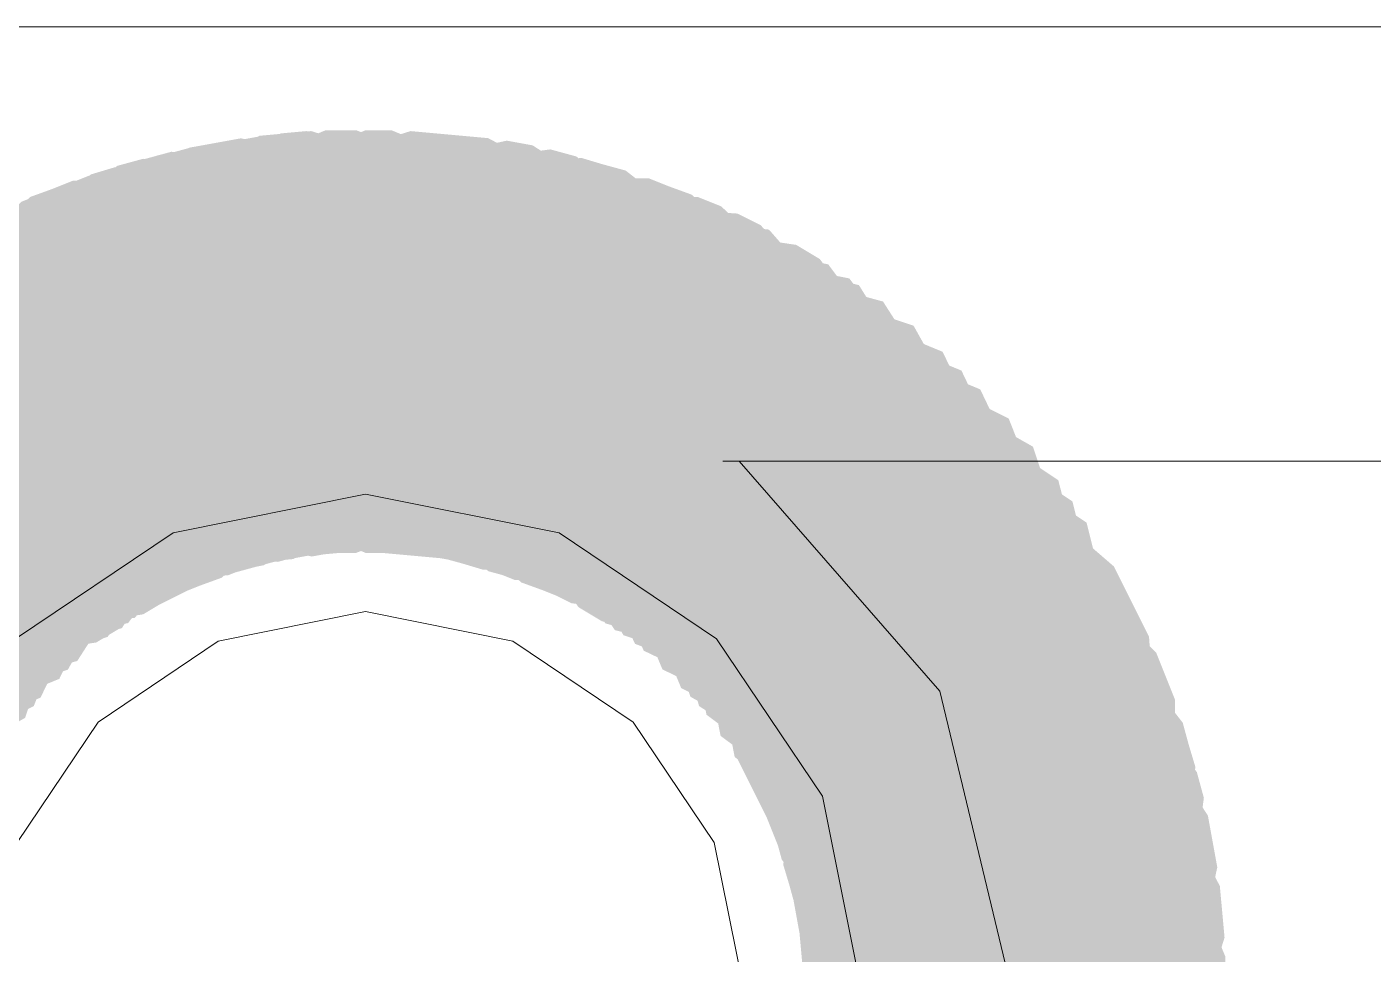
# Model space of a CAD drawing. Header units: millimetres. Extents: x -546 to 1681, y -650 to 1730.
# Drawn here: x 519.805 to 520.378, y 442.654 to 443.048 of the extents above; entities that cross this region are included whole.
import ezdxf

# ---------------------------------------------------------------- set-up
doc = ezdxf.new("R2010")
doc.units = ezdxf.units.MM

msp = doc.modelspace()

# ---------------------------------------------------------------- hatches: boundary and pattern name
at = {"true_color": 0x646464}
h = msp.add_hatch(color=251, dxfattribs=at)
h.dxf.hatch_style = 2
h.paths.add_polyline_path([(519.89065, 443.00008), (519.82974, 442.96799), (519.80916, 442.9023), (519.84125, 442.84139), (519.90694, 442.82082), (519.91794, 442.82182), (519.97885, 442.8539), (519.99942, 442.9196), (519.96734, 442.9805), (519.90165, 443.00108)])
h = msp.add_hatch(color=251, dxfattribs=at)
h.dxf.hatch_style = 2
h.paths.add_polyline_path([(519.88469, 442.999), (519.82689, 442.96161), (519.81225, 442.89435), (519.84963, 442.83654), (519.91689, 442.8219), (519.92789, 442.8239), (519.9857, 442.86128), (520.00034, 442.92855), (519.96296, 442.98636), (519.8957, 443.001)])
h = msp.add_hatch(color=251, dxfattribs=at)
h.dxf.hatch_style = 2
h.paths.add_polyline_path([(519.89369, 443), (519.83589, 442.96261), (519.82125, 442.89535), (519.85863, 442.83754), (519.92589, 442.8229), (519.93689, 442.8249), (519.9947, 442.86228), (520.00934, 442.92955), (519.97196, 442.98735), (519.90469, 443.002)])
h = msp.add_hatch(color=251, dxfattribs=at)
h.dxf.hatch_style = 2
h.paths.add_polyline_path([(519.90365, 443.00208), (519.84274, 442.96999), (519.82216, 442.9043), (519.85425, 442.84339), (519.91994, 442.82282), (519.93094, 442.82382), (519.99185, 442.8559), (520.01243, 442.9216), (519.98034, 442.9825), (519.91465, 443.00308)])
h = msp.add_hatch(color=251, dxfattribs=at)
h.dxf.hatch_style = 2
h.paths.add_polyline_path([(519.91265, 443.00308), (519.85174, 442.97099), (519.83116, 442.9053), (519.86325, 442.84439), (519.92894, 442.82382), (519.93994, 442.82482), (520.00085, 442.8569), (520.02143, 442.9226), (519.98934, 442.9835), (519.92365, 443.00408)])
h = msp.add_hatch(color=251, dxfattribs=at)
h.dxf.hatch_style = 2
h.paths.add_polyline_path([(519.91465, 443.00308), (519.85374, 442.97099), (519.83316, 442.9053), (519.86525, 442.84439), (519.93094, 442.82382), (519.94194, 442.82482), (520.00285, 442.8569), (520.02342, 442.9226), (519.99134, 442.9835), (519.92565, 443.00408)])
h = msp.add_hatch(color=251, dxfattribs=at)
h.dxf.hatch_style = 2
h.paths.add_polyline_path([(519.93179, 443.00445), (519.86823, 442.97801), (519.84179, 442.91445), (519.86823, 442.85089), (519.93179, 442.82445), (519.94279, 442.82445), (520.00636, 442.85089), (520.03279, 442.91445), (520.00636, 442.97801), (519.94279, 443.00445)])
h = msp.add_hatch(color=251, dxfattribs=at)
h.dxf.hatch_style = 2
h.paths.add_polyline_path([(519.93379, 443.00445), (519.87023, 442.97801), (519.84379, 442.91445), (519.87023, 442.85089), (519.93379, 442.82445), (519.94479, 442.82445), (520.00836, 442.85089), (520.03479, 442.91445), (520.00836, 442.97801), (519.94479, 443.00445)])
h = msp.add_hatch(color=251, dxfattribs=at)
h.dxf.hatch_style = 2
h.paths.add_polyline_path([(519.94279, 443.00445), (519.87923, 442.97801), (519.85279, 442.91445), (519.87923, 442.85089), (519.94279, 442.82445), (520.01236, 442.85089), (520.0388, 442.91445), (520.01236, 442.97801)])
h = msp.add_hatch(color=251, dxfattribs=at)
h.dxf.hatch_style = 2
h.paths.add_polyline_path([(519.94479, 443.00445), (519.88123, 442.97801), (519.85479, 442.91445), (519.88123, 442.85089), (519.94479, 442.82445), (520.01236, 442.85089), (520.0388, 442.91445), (520.01236, 442.97801)])
h = msp.add_hatch(color=251, dxfattribs=at)
h.dxf.hatch_style = 2
h.paths.add_polyline_path([(519.94879, 443.00445), (519.88523, 442.97801), (519.85879, 442.91445), (519.88523, 442.85089), (519.94879, 442.82445), (519.95979, 442.82445), (520.02336, 442.85089), (520.0498, 442.91445), (520.02336, 442.97801), (519.95979, 443.00445)])
h = msp.add_hatch(color=251, dxfattribs=at)
h.dxf.hatch_style = 2
h.paths.add_polyline_path([(519.94879, 443.00445), (519.88523, 442.97801), (519.85879, 442.91445), (519.88523, 442.85089), (519.94879, 442.82445), (519.95979, 442.82445), (520.02336, 442.85089), (520.0498, 442.91445), (520.02336, 442.97801), (519.95979, 443.00445)])
h = msp.add_hatch(color=251, dxfattribs=at)
h.dxf.hatch_style = 2
h.paths.add_polyline_path([(519.96794, 443.00408), (519.90225, 442.9835), (519.87016, 442.9226), (519.89074, 442.8569), (519.95165, 442.82482), (519.96265, 442.82382), (520.02834, 442.84439), (520.06043, 442.9053), (520.03985, 442.97099), (519.97894, 443.00308)])
h = msp.add_hatch(color=251, dxfattribs=at)
h.dxf.hatch_style = 2
h.paths.add_polyline_path([(519.96794, 443.00408), (519.90225, 442.9835), (519.87016, 442.9226), (519.89074, 442.8569), (519.95165, 442.82482), (519.96265, 442.82382), (520.02834, 442.84439), (520.06043, 442.9053), (520.03985, 442.97099), (519.97894, 443.00308)])
h = msp.add_hatch(color=251, dxfattribs=at)
h.dxf.hatch_style = 2
h.paths.add_polyline_path([(519.97894, 443.00308), (519.91325, 442.9825), (519.88116, 442.9216), (519.90174, 442.8559), (519.96265, 442.82382), (519.97365, 442.82282), (520.03934, 442.84339), (520.07142, 442.9043), (520.05085, 442.96999), (519.98994, 443.00208)])
h = msp.add_hatch(color=251, dxfattribs=at)
h.dxf.hatch_style = 2
h.paths.add_polyline_path([(519.97894, 443.00308), (519.91325, 442.9825), (519.88116, 442.9216), (519.90174, 442.8559), (519.96265, 442.82382), (519.97365, 442.82282), (520.03934, 442.84339), (520.07142, 442.9043), (520.05085, 442.96999), (519.98994, 443.00208)])
h = msp.add_hatch(color=251, dxfattribs=at)
h.dxf.hatch_style = 2
h.paths.add_polyline_path([(519.98994, 443.00208), (519.92425, 442.9815), (519.89216, 442.9206), (519.91274, 442.8549), (519.97365, 442.82282), (519.98465, 442.82182), (520.05034, 442.84239), (520.08242, 442.9033), (520.06185, 442.96899), (520.00094, 443.00108)])
h = msp.add_hatch(color=251, dxfattribs=at)
h.dxf.hatch_style = 2
h.paths.add_polyline_path([(519.98994, 443.00208), (519.92425, 442.9815), (519.89216, 442.9206), (519.91274, 442.8549), (519.97365, 442.82282), (519.98465, 442.82182), (520.05034, 442.84239), (520.08242, 442.9033), (520.06185, 442.96899), (520.00094, 443.00108)])
h = msp.add_hatch(color=251, dxfattribs=at)
h.dxf.hatch_style = 2
h.paths.add_polyline_path([(520.00889, 443), (519.94163, 442.98536), (519.90425, 442.92755), (519.91889, 442.86028), (519.97669, 442.8229), (519.9877, 442.8209), (520.05496, 442.83554), (520.09234, 442.89335), (520.0777, 442.96061), (520.01989, 442.998)])
h = msp.add_hatch(color=251, dxfattribs=at)
h.dxf.hatch_style = 2
h.paths.add_polyline_path([(520.00889, 443), (519.94163, 442.98536), (519.90425, 442.92755), (519.91889, 442.86028), (519.97669, 442.8229), (519.9877, 442.8209), (520.05496, 442.83554), (520.09234, 442.89335), (520.0777, 442.96061), (520.01989, 442.998)])
h = msp.add_hatch(color=251, dxfattribs=at)
h.dxf.hatch_style = 2
h.paths.add_polyline_path([(519.86014, 442.9937), (519.803, 442.95531), (519.78954, 442.8878), (519.82793, 442.83065), (519.89544, 442.8172), (519.90544, 442.81919), (519.96259, 442.85758), (519.97605, 442.9251), (519.93766, 442.98224), (519.87014, 442.9957)])
h = msp.add_hatch(color=251, dxfattribs=at)
h.dxf.hatch_style = 2
h.paths.add_polyline_path([(519.85511, 442.99228), (519.80075, 442.95005), (519.79197, 442.88177), (519.8342, 442.8274), (519.90247, 442.81862), (519.91347, 442.82162), (519.96784, 442.86385), (519.97662, 442.93213), (519.93439, 442.98649), (519.86611, 442.99528)])
h = msp.add_hatch(color=251, dxfattribs=at)
h.dxf.hatch_style = 2
h.paths.add_polyline_path([(519.86411, 442.99428), (519.80975, 442.95205), (519.80097, 442.88377), (519.8432, 442.8294), (519.91147, 442.82062), (519.92247, 442.82362), (519.97684, 442.86585), (519.98562, 442.93413), (519.94339, 442.9885), (519.87511, 442.99728)])
h = msp.add_hatch(color=251, dxfattribs=at)
h.dxf.hatch_style = 2
h.paths.add_polyline_path([(519.87369, 442.997), (519.81589, 442.95961), (519.80125, 442.89235), (519.83863, 442.83454), (519.90589, 442.8199), (519.91689, 442.8219), (519.9747, 442.85928), (519.98934, 442.92655), (519.95196, 442.98435), (519.88469, 442.999)])
h = msp.add_hatch(color=251, dxfattribs=at)
h.dxf.hatch_style = 2
h.paths.add_polyline_path([(520.02747, 442.99628), (519.9592, 442.9875), (519.91697, 442.93313), (519.92575, 442.86485), (519.98011, 442.82262), (519.99111, 442.81962), (520.05939, 442.8284), (520.10162, 442.88277), (520.09284, 442.95105), (520.03847, 442.99328)])
h = msp.add_hatch(color=251, dxfattribs=at)
h.dxf.hatch_style = 2
h.paths.add_polyline_path([(520.02747, 442.99628), (519.9592, 442.9875), (519.91697, 442.93313), (519.92575, 442.86485), (519.98011, 442.82262), (519.99111, 442.81962), (520.05939, 442.8284), (520.10162, 442.88277), (520.09284, 442.95105), (520.03847, 442.99328)])
h = msp.add_hatch(color=251, dxfattribs=at)
h.dxf.hatch_style = 2
h.paths.add_polyline_path([(519.83193, 442.98565), (519.77865, 442.94207), (519.77159, 442.87359), (519.81518, 442.8203), (519.88366, 442.81324), (519.89366, 442.81624), (519.94694, 442.85983), (519.954, 442.92831), (519.91041, 442.98159), (519.84193, 442.98865)])
h = msp.add_hatch(color=251, dxfattribs=at)
h.dxf.hatch_style = 2
h.paths.add_polyline_path([(519.84311, 442.98928), (519.78875, 442.94705), (519.77996, 442.87877), (519.8222, 442.8244), (519.89048, 442.81562), (519.90148, 442.81862), (519.95584, 442.86085), (519.96462, 442.92913), (519.92239, 442.9835), (519.85411, 442.99228)])
h = msp.add_hatch(color=251, dxfattribs=at)
h.dxf.hatch_style = 2
h.paths.add_polyline_path([(519.84411, 442.98928), (519.78975, 442.94705), (519.78097, 442.87877), (519.8232, 442.8244), (519.89148, 442.81562), (519.90247, 442.81862), (519.95684, 442.86085), (519.96562, 442.92913), (519.92339, 442.9835), (519.85511, 442.99228)])
h = msp.add_hatch(color=251, dxfattribs=at)
h.dxf.hatch_style = 2
h.paths.add_polyline_path([(520.04066, 442.99265), (519.97218, 442.98559), (519.92859, 442.93231), (519.93565, 442.86383), (519.98893, 442.82024), (519.99893, 442.81724), (520.06741, 442.8243), (520.111, 442.87759), (520.10394, 442.94606), (520.05066, 442.98965)])
h = msp.add_hatch(color=251, dxfattribs=at)
h.dxf.hatch_style = 2
h.paths.add_polyline_path([(520.04066, 442.99265), (519.97218, 442.98559), (519.92859, 442.93231), (519.93565, 442.86383), (519.98893, 442.82024), (519.99893, 442.81724), (520.06741, 442.8243), (520.111, 442.87759), (520.10394, 442.94606), (520.05066, 442.98965)])
h = msp.add_hatch(color=251, dxfattribs=at)
h.dxf.hatch_style = 2
h.paths.add_polyline_path([(520.04848, 442.99028), (519.9802, 442.98149), (519.93797, 442.92713), (519.94675, 442.85885), (520.00111, 442.81662), (520.01211, 442.81362), (520.08039, 442.8224), (520.12262, 442.87677), (520.11384, 442.94505), (520.05948, 442.98728)])
h = msp.add_hatch(color=251, dxfattribs=at)
h.dxf.hatch_style = 2
h.paths.add_polyline_path([(520.04848, 442.99028), (519.9802, 442.98149), (519.93797, 442.92713), (519.94675, 442.85885), (520.00111, 442.81662), (520.01211, 442.81362), (520.08039, 442.8224), (520.12262, 442.87677), (520.11384, 442.94505), (520.05948, 442.98728)])
h = msp.add_hatch(color=251, dxfattribs=at)
h.dxf.hatch_style = 2
h.paths.add_polyline_path([(519.81504, 442.97903), (519.76434, 442.93246), (519.76121, 442.86369), (519.80778, 442.81299), (519.87655, 442.80987), (519.88755, 442.81387), (519.93825, 442.86043), (519.94138, 442.9292), (519.89481, 442.9799), (519.82604, 442.98303)])
h = msp.add_hatch(color=251, dxfattribs=at)
h.dxf.hatch_style = 2
h.paths.add_polyline_path([(519.81437, 442.97901), (519.76517, 442.93086), (519.76423, 442.86202), (519.81238, 442.81282), (519.88122, 442.81188), (519.89122, 442.81588), (519.94042, 442.86404), (519.94136, 442.93287), (519.8932, 442.98207), (519.82437, 442.98301)])
h = msp.add_hatch(color=251, dxfattribs=at)
h.dxf.hatch_style = 2
h.paths.add_polyline_path([(519.82337, 442.98201), (519.77417, 442.93386), (519.77323, 442.86502), (519.82138, 442.81582), (519.89022, 442.81488), (519.90022, 442.81888), (519.94942, 442.86704), (519.95036, 442.93587), (519.9022, 442.98507), (519.83337, 442.98601)])
h = msp.add_hatch(color=251, dxfattribs=at)
h.dxf.hatch_style = 2
h.paths.add_polyline_path([(520.06922, 442.98401), (520.00039, 442.98307), (519.95223, 442.93387), (519.95317, 442.86504), (520.00237, 442.81688), (520.01237, 442.81288), (520.0812, 442.81382), (520.12936, 442.86302), (520.12842, 442.93186), (520.07922, 442.98001)])
h = msp.add_hatch(color=251, dxfattribs=at)
h.dxf.hatch_style = 2
h.paths.add_polyline_path([(520.06922, 442.98401), (520.00039, 442.98307), (519.95223, 442.93387), (519.95317, 442.86504), (520.00237, 442.81688), (520.01237, 442.81288), (520.0812, 442.81382), (520.12936, 442.86302), (520.12842, 442.93186), (520.07922, 442.98001)])
h = msp.add_hatch(color=251, dxfattribs=at)
h.dxf.hatch_style = 2
h.paths.add_polyline_path([(519.78655, 442.96695), (519.74152, 442.91487), (519.7463, 442.8462), (519.79837, 442.80117), (519.86704, 442.80595), (519.87704, 442.81095), (519.92207, 442.86302), (519.91729, 442.9317), (519.86522, 442.97673), (519.79655, 442.97195)])
h = msp.add_hatch(color=251, dxfattribs=at)
h.dxf.hatch_style = 2
h.paths.add_polyline_path([(519.80604, 442.97603), (519.75534, 442.92946), (519.75221, 442.86069), (519.79878, 442.80999), (519.86755, 442.80687), (519.87855, 442.81087), (519.92925, 442.85743), (519.93238, 442.9262), (519.88581, 442.9769), (519.81704, 442.98003)])
h = msp.add_hatch(color=251, dxfattribs=at)
h.dxf.hatch_style = 2
h.paths.add_polyline_path([(519.80237, 442.97401), (519.75317, 442.92586), (519.75223, 442.85702), (519.80038, 442.80782), (519.86922, 442.80688), (519.87922, 442.81088), (519.92842, 442.85904), (519.92936, 442.92787), (519.8812, 442.97707), (519.81237, 442.97801)])
h = msp.add_hatch(color=251, dxfattribs=at)
h.dxf.hatch_style = 2
h.paths.add_polyline_path([(520.07655, 442.98103), (520.00778, 442.97791), (519.96121, 442.9272), (519.96434, 442.85843), (520.01504, 442.81187), (520.02604, 442.80787), (520.09481, 442.81099), (520.14138, 442.86169), (520.13825, 442.93046), (520.08755, 442.97703)])
h = msp.add_hatch(color=251, dxfattribs=at)
h.dxf.hatch_style = 2
h.paths.add_polyline_path([(520.07655, 442.98103), (520.00778, 442.97791), (519.96121, 442.9272), (519.96434, 442.85843), (520.01504, 442.81187), (520.02604, 442.80787), (520.09481, 442.81099), (520.14138, 442.86169), (520.13825, 442.93046), (520.08755, 442.97703)])
h = msp.add_hatch(color=251, dxfattribs=at)
h.dxf.hatch_style = 2
h.paths.add_polyline_path([(519.77554, 442.96095), (519.73052, 442.90887), (519.7353, 442.8402), (519.78737, 442.79517), (519.85604, 442.79995), (519.86604, 442.80495), (519.91107, 442.85702), (519.90629, 442.9257), (519.85422, 442.97073), (519.78554, 442.96595)])
h = msp.add_hatch(color=251, dxfattribs=at)
h.dxf.hatch_style = 2
h.paths.add_polyline_path([(519.77409, 442.96012), (519.73136, 442.90614), (519.73912, 442.83774), (519.7931, 442.79501), (519.8615, 442.80277), (519.91323, 442.86175), (519.90547, 442.93016), (519.85149, 442.97288)])
h = msp.add_hatch(color=251, dxfattribs=at)
h.dxf.hatch_style = 2
h.paths.add_polyline_path([(519.78554, 442.96595), (519.74052, 442.91387), (519.7453, 442.8452), (519.79737, 442.80017), (519.86604, 442.80495), (519.87604, 442.80995), (519.92107, 442.86202), (519.91629, 442.9307), (519.86422, 442.97573), (519.79554, 442.97095)])
h = msp.add_hatch(color=251, dxfattribs=at)
h.dxf.hatch_style = 2
h.paths.add_polyline_path([(520.09022, 442.97601), (520.02139, 442.97507), (519.97323, 442.92587), (519.97417, 442.85704), (520.02337, 442.80888), (520.03337, 442.80488), (520.1022, 442.80582), (520.15036, 442.85502), (520.14942, 442.92386), (520.10022, 442.97201)])
h = msp.add_hatch(color=251, dxfattribs=at)
h.dxf.hatch_style = 2
h.paths.add_polyline_path([(520.09022, 442.97601), (520.02139, 442.97507), (519.97323, 442.92587), (519.97417, 442.85704), (520.02337, 442.80888), (520.03337, 442.80488), (520.1022, 442.80582), (520.15036, 442.85502), (520.14942, 442.92386), (520.10022, 442.97201)])
h = msp.add_hatch(color=251, dxfattribs=at)
h.dxf.hatch_style = 2
h.paths.add_polyline_path([(520.10704, 442.96895), (520.03837, 442.97373), (519.9863, 442.9287), (519.98152, 442.86002), (520.02655, 442.80795), (520.03655, 442.80295), (520.10522, 442.79817), (520.15729, 442.8432), (520.16207, 442.91187), (520.11704, 442.96395)])
h = msp.add_hatch(color=251, dxfattribs=at)
h.dxf.hatch_style = 2
h.paths.add_polyline_path([(520.10704, 442.96895), (520.03837, 442.97373), (519.9863, 442.9287), (519.98152, 442.86002), (520.02655, 442.80795), (520.03655, 442.80295), (520.10522, 442.79817), (520.15729, 442.8432), (520.16207, 442.91187), (520.11704, 442.96395)])
h = msp.add_hatch(color=251, dxfattribs=at)
h.dxf.hatch_style = 2
h.paths.add_polyline_path([(519.76309, 442.95412), (519.72036, 442.90014), (519.72812, 442.83174), (519.7821, 442.78902), (519.8505, 442.79677), (519.90223, 442.85575), (519.89447, 442.92415), (519.84049, 442.96688)])
h = msp.add_hatch(color=251, dxfattribs=at)
h.dxf.hatch_style = 2
h.paths.add_polyline_path([(519.76149, 442.95262), (519.72059, 442.89725), (519.73062, 442.82914), (519.78599, 442.78824), (519.8541, 442.79827), (519.8641, 442.80427), (519.905, 442.85965), (519.89497, 442.92775), (519.8396, 442.96865), (519.77149, 442.95862)])
h = msp.add_hatch(color=251, dxfattribs=at)
h.dxf.hatch_style = 2
h.paths.add_polyline_path([(520.1205, 442.96212), (520.0521, 442.96988), (519.99812, 442.92716), (519.99036, 442.85875), (520.03309, 442.80477), (520.11049, 442.79201), (520.16447, 442.83474), (520.17223, 442.90314)])
h = msp.add_hatch(color=251, dxfattribs=at)
h.dxf.hatch_style = 2
h.paths.add_polyline_path([(520.1205, 442.96212), (520.0521, 442.96988), (519.99812, 442.92716), (519.99036, 442.85875), (520.03309, 442.80477), (520.11049, 442.79201), (520.16447, 442.83474), (520.17223, 442.90314)])
h = msp.add_hatch(color=251, dxfattribs=at)
h.dxf.hatch_style = 2
h.paths.add_polyline_path([(520.1321, 442.95562), (520.06399, 442.96565), (520.00862, 442.92475), (519.99859, 442.85665), (520.03949, 442.80127), (520.04949, 442.79527), (520.1176, 442.78524), (520.17297, 442.82614), (520.183, 442.89425), (520.1421, 442.94962)])
h = msp.add_hatch(color=251, dxfattribs=at)
h.dxf.hatch_style = 2
h.paths.add_polyline_path([(520.1321, 442.95562), (520.06399, 442.96565), (520.00862, 442.92475), (519.99859, 442.85665), (520.03949, 442.80127), (520.04949, 442.79527), (520.1176, 442.78524), (520.17297, 442.82614), (520.183, 442.89425), (520.1421, 442.94962)])
h = msp.add_hatch(color=251, dxfattribs=at)
h.dxf.hatch_style = 2
h.paths.add_polyline_path([(519.73454, 442.93449), (519.7006, 442.8746), (519.71875, 442.80819), (519.77864, 442.77425), (519.84505, 442.7924), (519.88799, 442.8593), (519.86984, 442.9257), (519.80994, 442.95964)])
h = msp.add_hatch(color=251, dxfattribs=at)
h.dxf.hatch_style = 2
h.paths.add_polyline_path([(519.74787, 442.94433), (519.70965, 442.88708), (519.72291, 442.81952), (519.78017, 442.7813), (519.84772, 442.79456), (519.89494, 442.85782), (519.88168, 442.92537), (519.82442, 442.96359)])
h = msp.add_hatch(color=251, dxfattribs=at)
h.dxf.hatch_style = 2
h.paths.add_polyline_path([(519.75509, 442.94912), (519.71236, 442.89514), (519.72012, 442.82674), (519.7741, 442.78402), (519.8425, 442.79177), (519.89423, 442.85075), (519.88647, 442.91915), (519.83249, 442.96188)])
h = msp.add_hatch(color=251, dxfattribs=at)
h.dxf.hatch_style = 2
h.paths.add_polyline_path([(520.14572, 442.94733), (520.07817, 442.96059), (520.02091, 442.92237), (520.00765, 442.85482), (520.04587, 442.79756), (520.12242, 442.7783), (520.17968, 442.81652), (520.19294, 442.88408)])
h = msp.add_hatch(color=251, dxfattribs=at)
h.dxf.hatch_style = 2
h.paths.add_polyline_path([(520.14572, 442.94733), (520.07817, 442.96059), (520.02091, 442.92237), (520.00765, 442.85482), (520.04587, 442.79756), (520.12242, 442.7783), (520.17968, 442.81652), (520.19294, 442.88408)])
h = msp.add_hatch(color=251, dxfattribs=at)
h.dxf.hatch_style = 2
h.paths.add_polyline_path([(519.74149, 442.94062), (519.70059, 442.88525), (519.71062, 442.81714), (519.76599, 442.77624), (519.8341, 442.78627), (519.8441, 442.79227), (519.885, 442.84765), (519.87497, 442.91575), (519.8196, 442.95665), (519.75149, 442.94662)])
h = msp.add_hatch(color=251, dxfattribs=at)
h.dxf.hatch_style = 2
h.paths.add_polyline_path([(520.1588, 442.93845), (520.09208, 442.95544), (520.03279, 442.92045), (520.01581, 442.85373), (520.05079, 442.79445), (520.12151, 442.77446), (520.18079, 442.80945), (520.19778, 442.87616)])
h = msp.add_hatch(color=251, dxfattribs=at)
h.dxf.hatch_style = 2
h.paths.add_polyline_path([(520.15472, 442.94133), (520.08717, 442.95459), (520.02991, 442.91637), (520.01665, 442.84882), (520.05487, 442.79156), (520.13142, 442.7723), (520.18868, 442.81052), (520.20194, 442.87808)])
h = msp.add_hatch(color=251, dxfattribs=at)
h.dxf.hatch_style = 2
h.paths.add_polyline_path([(519.72053, 442.92418), (519.6901, 442.86243), (519.71206, 442.79718), (519.77382, 442.76675), (519.83906, 442.78872), (519.87749, 442.85747), (519.85553, 442.92271), (519.79377, 442.95314)])
h = msp.add_hatch(color=251, dxfattribs=at)
h.dxf.hatch_style = 2
h.paths.add_polyline_path([(520.16905, 442.93149), (520.10265, 442.94964), (520.04275, 442.9157), (520.0246, 442.8493), (520.05854, 442.7894), (520.13394, 442.76425), (520.19384, 442.79819), (520.21199, 442.8646)])
h = msp.add_hatch(color=251, dxfattribs=at)
h.dxf.hatch_style = 2
h.paths.add_polyline_path([(519.71554, 442.92049), (519.6816, 442.8606), (519.69975, 442.79419), (519.75964, 442.76025), (519.82605, 442.77841), (519.86899, 442.8453), (519.85084, 442.9117), (519.79094, 442.94564)])
h = msp.add_hatch(color=251, dxfattribs=at)
h.dxf.hatch_style = 2
h.paths.add_polyline_path([(520.18206, 442.92118), (520.11681, 442.94314), (520.05506, 442.91271), (520.0331, 442.84747), (520.06353, 442.78571), (520.13677, 442.75675), (520.19853, 442.78718), (520.22049, 442.85243)])
h = msp.add_hatch(color=251, dxfattribs=at)
h.dxf.hatch_style = 2
h.paths.add_polyline_path([(519.70353, 442.91018), (519.6731, 442.84843), (519.69506, 442.78318), (519.75681, 442.75275), (519.82206, 442.77472), (519.86049, 442.84347), (519.83853, 442.90871), (519.77677, 442.93914)])
h = msp.add_hatch(color=251, dxfattribs=at)
h.dxf.hatch_style = 2
h.paths.add_polyline_path([(520.19443, 442.91009), (520.1308, 442.93634), (520.06715, 442.91009), (520.0409, 442.84645), (520.06715, 442.78281), (520.13879, 442.74856), (520.20243, 442.77481), (520.22869, 442.83845)])
h = msp.add_hatch(color=251, dxfattribs=at)
h.dxf.hatch_style = 2
h.paths.add_polyline_path([(519.69115, 442.89809), (519.6649, 442.83445), (519.69115, 442.77081), (519.75479, 442.74456), (519.81843, 442.77081), (519.85268, 442.84245), (519.82643, 442.90609), (519.76279, 442.93234)])
h = msp.add_hatch(color=251, dxfattribs=at)
h.dxf.hatch_style = 2
h.paths.add_polyline_path([(520.20243, 442.90209), (520.13879, 442.92834), (520.07515, 442.90209), (520.0489, 442.83845), (520.07515, 442.77481), (520.14679, 442.74056), (520.21043, 442.76681), (520.23669, 442.83045)])
h = msp.add_hatch(color=251, dxfattribs=at)
h.dxf.hatch_style = 2
h.paths.add_polyline_path([(519.68315, 442.89009), (519.6569, 442.82645), (519.68315, 442.76281), (519.74679, 442.73656), (519.81043, 442.76281), (519.84469, 442.83445), (519.81843, 442.89809), (519.75479, 442.92434)])
h = msp.add_hatch(color=251, dxfattribs=at)
h.dxf.hatch_style = 2
h.paths.add_polyline_path([(520.21043, 442.89409), (520.14679, 442.92034), (520.08316, 442.89409), (520.0569, 442.83045), (520.08316, 442.76681), (520.1548, 442.73256), (520.21843, 442.75881), (520.24469, 442.82245)])
h = msp.add_hatch(color=251, dxfattribs=at)
h.dxf.hatch_style = 2
h.paths.add_polyline_path([(519.67206, 442.87771), (519.6501, 442.81247), (519.68053, 442.75072), (519.74577, 442.72875), (519.80753, 442.75918), (519.83649, 442.83243), (519.80606, 442.89418), (519.74081, 442.91614)])
h = msp.add_hatch(color=251, dxfattribs=at)
h.dxf.hatch_style = 2
h.paths.add_polyline_path([(519.66175, 442.8647), (519.6436, 442.7983), (519.67754, 442.73841), (519.74394, 442.72025), (519.80384, 442.75419), (519.82899, 442.8296), (519.79505, 442.88949), (519.72864, 442.90764)])
h = msp.add_hatch(color=251, dxfattribs=at)
h.dxf.hatch_style = 2
h.paths.add_polyline_path([(520.22253, 442.88171), (520.16077, 442.91214), (520.09553, 442.89018), (520.0651, 442.82843), (520.08706, 442.76318), (520.15581, 442.72476), (520.22106, 442.74671), (520.25149, 442.80847)])
h = msp.add_hatch(color=251, dxfattribs=at)
h.dxf.hatch_style = 2
h.paths.add_polyline_path([(520.23284, 442.8697), (520.17294, 442.90364), (520.10654, 442.88549), (520.0726, 442.8256), (520.09075, 442.75919), (520.15765, 442.71625), (520.22405, 442.7344), (520.25799, 442.7943)])
h = msp.add_hatch(color=251, dxfattribs=at)
h.dxf.hatch_style = 2
h.paths.add_polyline_path([(519.65806, 442.86071), (519.6361, 442.79547), (519.66653, 442.73372), (519.73177, 442.71175), (519.79353, 442.74218), (519.82249, 442.81543), (519.79206, 442.87718), (519.72681, 442.89914)])
h = msp.add_hatch(color=251, dxfattribs=at)
h.dxf.hatch_style = 2
h.paths.add_polyline_path([(520.24368, 442.85537), (520.18642, 442.89359), (520.11887, 442.88033), (520.08065, 442.82308), (520.09391, 442.75552), (520.15717, 442.7083), (520.22472, 442.72156), (520.26294, 442.77882)])
h = msp.add_hatch(color=251, dxfattribs=at)
h.dxf.hatch_style = 2
h.paths.add_polyline_path([(519.64491, 442.84237), (519.63165, 442.77482), (519.66987, 442.71756), (519.73742, 442.7043), (519.79468, 442.74252), (519.81394, 442.81908), (519.77572, 442.87633), (519.70817, 442.88959)])
h = msp.add_hatch(color=251, dxfattribs=at)
h.dxf.hatch_style = 2
h.paths.add_polyline_path([(519.63662, 442.82875), (519.62659, 442.76065), (519.66749, 442.70527), (519.7356, 442.69524), (519.79097, 442.73614), (519.79697, 442.74614), (519.807, 442.81425), (519.7661, 442.86962), (519.69799, 442.87965), (519.64262, 442.83875)])
h = msp.add_hatch(color=251, dxfattribs=at)
h.dxf.hatch_style = 2
h.paths.add_polyline_path([(520.24968, 442.84637), (520.19242, 442.88459), (520.12487, 442.87133), (520.08665, 442.81408), (520.09991, 442.74652), (520.16317, 442.6993), (520.23072, 442.71256), (520.26894, 442.76982)])
h = msp.add_hatch(color=251, dxfattribs=at)
h.dxf.hatch_style = 2
h.paths.add_polyline_path([(520.25568, 442.83737), (520.19842, 442.87559), (520.13087, 442.86233), (520.09265, 442.80508), (520.10591, 442.73752), (520.16917, 442.6903), (520.23672, 442.70356), (520.27494, 442.76082)])
h = msp.add_hatch(color=251, dxfattribs=at)
h.dxf.hatch_style = 2
h.paths.add_polyline_path([(520.26729, 442.8187), (520.21522, 442.86372), (520.14654, 442.85895), (520.10152, 442.80687), (520.1063, 442.7382), (520.1113, 442.7282), (520.16337, 442.68317), (520.23204, 442.68795), (520.27707, 442.74002), (520.27229, 442.8087)])
h = msp.add_hatch(color=251, dxfattribs=at)
h.dxf.hatch_style = 2
h.paths.add_polyline_path([(520.27229, 442.8087), (520.22022, 442.85372), (520.15155, 442.84895), (520.10652, 442.79687), (520.1113, 442.7282), (520.1163, 442.7182), (520.16837, 442.67317), (520.23704, 442.67795), (520.28207, 442.73002), (520.27729, 442.7987)])
h = msp.add_hatch(color=251, dxfattribs=at)
h.dxf.hatch_style = 2
h.paths.add_polyline_path([(520.27729, 442.7987), (520.22522, 442.84373), (520.15655, 442.83895), (520.11152, 442.78687), (520.1163, 442.7182), (520.1213, 442.7082), (520.17337, 442.66317), (520.24204, 442.66795), (520.28707, 442.72002), (520.28229, 442.7887)])
h = msp.add_hatch(color=251, dxfattribs=at)
h.dxf.hatch_style = 2
h.paths.add_polyline_path([(520.28536, 442.78187), (520.23721, 442.83107), (520.16837, 442.83201), (520.11917, 442.78386), (520.11823, 442.71502), (520.12223, 442.70502), (520.17039, 442.65582), (520.23922, 442.65488), (520.28842, 442.70304), (520.28936, 442.77187)])
h = msp.add_hatch(color=251, dxfattribs=at)
h.dxf.hatch_style = 2
h.paths.add_polyline_path([(520.28936, 442.77187), (520.24121, 442.82107), (520.17237, 442.82201), (520.12317, 442.77386), (520.12223, 442.70502), (520.12623, 442.69502), (520.17439, 442.64582), (520.24322, 442.64488), (520.29242, 442.69304), (520.29336, 442.76187)])
h = msp.add_hatch(color=251, dxfattribs=at)
h.dxf.hatch_style = 2
h.paths.add_polyline_path([(520.29662, 442.75213), (520.25439, 442.80649), (520.18611, 442.81528), (520.13175, 442.77305), (520.12297, 442.70477), (520.12597, 442.69377), (520.1682, 442.6394), (520.23648, 442.63062), (520.29084, 442.67285), (520.29962, 442.74113)])
h = msp.add_hatch(color=251, dxfattribs=at)
h.dxf.hatch_style = 2
h.paths.add_polyline_path([(520.299, 442.74331), (520.25541, 442.79659), (520.18693, 442.80365), (520.13365, 442.76006), (520.12659, 442.69159), (520.12959, 442.68159), (520.17318, 442.6283), (520.24166, 442.62124), (520.29494, 442.66483), (520.302, 442.73331)])
h = msp.add_hatch(color=251, dxfattribs=at)
h.dxf.hatch_style = 2
h.paths.add_polyline_path([(520.30262, 442.73113), (520.26039, 442.78549), (520.19211, 442.79428), (520.13775, 442.75205), (520.12897, 442.68377), (520.13197, 442.67277), (520.1742, 442.6184), (520.24248, 442.60962), (520.29684, 442.65185), (520.30562, 442.72013)])
h = msp.add_hatch(color=251, dxfattribs=at)
h.dxf.hatch_style = 2
h.paths.add_polyline_path([(520.30734, 442.71255), (520.26996, 442.77035), (520.20269, 442.78499), (520.14489, 442.74761), (520.13025, 442.68035), (520.13225, 442.66935), (520.16963, 442.61154), (520.23689, 442.5969), (520.2947, 442.63428), (520.30934, 442.70155)])
h = msp.add_hatch(color=251, dxfattribs=at)
h.dxf.hatch_style = 2
h.paths.add_polyline_path([(520.30934, 442.70155), (520.27196, 442.75936), (520.2047, 442.774), (520.14689, 442.73661), (520.13225, 442.66935), (520.13425, 442.65835), (520.17163, 442.60054), (520.23889, 442.5859), (520.2967, 442.62328), (520.31134, 442.69055)])
h = msp.add_hatch(color=251, dxfattribs=at)
h.dxf.hatch_style = 2
h.paths.add_polyline_path([(520.31242, 442.68259), (520.28034, 442.7435), (520.21465, 442.76408), (520.15374, 442.73199), (520.13316, 442.6663), (520.13416, 442.6553), (520.16625, 442.59439), (520.23194, 442.57382), (520.29285, 442.6059), (520.31343, 442.6716)])
h = msp.add_hatch(color=251, dxfattribs=at)
h.dxf.hatch_style = 2
h.paths.add_polyline_path([(520.31343, 442.6716), (520.28134, 442.7325), (520.21565, 442.75308), (520.15474, 442.72099), (520.13416, 442.6553), (520.13516, 442.6443), (520.16725, 442.58339), (520.23294, 442.56282), (520.29385, 442.5949), (520.31443, 442.6606)])
h = msp.add_hatch(color=251, dxfattribs=at)
h.dxf.hatch_style = 2
h.paths.add_polyline_path([(520.3148, 442.65245), (520.28836, 442.71601), (520.22479, 442.74245), (520.16123, 442.71601), (520.1348, 442.65245), (520.1348, 442.64145), (520.16123, 442.57788), (520.22479, 442.55145), (520.28836, 442.57788), (520.3148, 442.64145)])
h = msp.add_hatch(color=251, dxfattribs=at)
h.dxf.hatch_style = 2
h.paths.add_polyline_path([(520.3148, 442.64145), (520.28836, 442.70501), (520.22479, 442.73145), (520.16123, 442.70501), (520.1348, 442.64145), (520.1348, 442.63045), (520.16123, 442.56688), (520.22479, 442.54045), (520.28836, 442.56688), (520.3148, 442.63045)])
h = msp.add_hatch(color=251, dxfattribs=at)
h.dxf.hatch_style = 2
h.paths.add_polyline_path([(520.31443, 442.6223), (520.29385, 442.68799), (520.23294, 442.72008), (520.16725, 442.6995), (520.13516, 442.6386), (520.13416, 442.62759), (520.15474, 442.5619), (520.21565, 442.52982), (520.28134, 442.55039), (520.31343, 442.6113)])
h = msp.add_hatch(color=251, dxfattribs=at)
h.dxf.hatch_style = 2
h.paths.add_polyline_path([(520.31343, 442.6113), (520.29285, 442.67699), (520.23194, 442.70908), (520.16625, 442.6885), (520.13416, 442.62759), (520.13316, 442.6166), (520.15374, 442.5509), (520.21465, 442.51882), (520.28034, 442.53939), (520.31242, 442.6003)])
h = msp.add_hatch(color=251, dxfattribs=at)
h.dxf.hatch_style = 2
h.paths.add_polyline_path([(520.31242, 442.6003), (520.29185, 442.66599), (520.23094, 442.69808), (520.16525, 442.6775), (520.13316, 442.6166), (520.13216, 442.60559), (520.15274, 442.5399), (520.21365, 442.50782), (520.27934, 442.52839), (520.31142, 442.5893)])
h = msp.add_hatch(color=251, dxfattribs=at)
h.dxf.hatch_style = 2
h.paths.add_polyline_path([(520.31034, 442.58135), (520.2957, 442.64861), (520.23789, 442.68599), (520.17063, 442.67136), (520.13325, 442.61355), (520.13125, 442.60255), (520.14589, 442.53528), (520.2037, 442.4979), (520.27096, 442.51254), (520.30834, 442.57035)])
h = msp.add_hatch(color=251, dxfattribs=at)
h.dxf.hatch_style = 2
h.paths.add_polyline_path([(520.30805, 442.5688), (520.29459, 442.63631), (520.23744, 442.6747), (520.16993, 442.66124), (520.13154, 442.6041), (520.12954, 442.5941), (520.143, 442.52658), (520.20014, 442.48819), (520.26766, 442.50165), (520.30605, 442.5588)])
h = msp.add_hatch(color=251, dxfattribs=at)
h.dxf.hatch_style = 2
h.paths.add_polyline_path([(520.30462, 442.55277), (520.29584, 442.62104), (520.24148, 442.66328), (520.1732, 442.65449), (520.13097, 442.60013), (520.12797, 442.58913), (520.13675, 442.52085), (520.19111, 442.47862), (520.25939, 442.4874), (520.30162, 442.54177)])

# ---------------------------------------------------------------- linework, layer by layer
at = {"color": 251, "lineweight": 0, "true_color": 0x646464}
for points in [[(517.07379, 443.04845), (522.8238, 443.04845)], [(522.3738, 442.86345), (520.10079, 442.86345)], [(520.1078, 442.86345), (520.19317, 442.76557), (520.22379, 442.63845), (520.19317, 442.51207), (520.1078, 442.41345)], [(519.94879, 442.42745), (519.86689, 442.4441), (519.79979, 442.48945), (519.75445, 442.55654), (519.73779, 442.63845), (519.75445, 442.72078), (519.79979, 442.78782), (519.86689, 442.83293), (519.94879, 442.84945)], [(519.94879, 442.84945), (520.03112, 442.83293), (520.09817, 442.78782), (520.14328, 442.72078), (520.1598, 442.63845), (520.14328, 442.55654), (520.09817, 442.48945), (520.03112, 442.4441), (519.94879, 442.42745)], [(519.94879, 442.47745), (519.88609, 442.49009), (519.83492, 442.52457), (519.80043, 442.57574), (519.78779, 442.63845), (519.80043, 442.70115), (519.83492, 442.75232), (519.88609, 442.78681), (519.94879, 442.79945)], [(519.94879, 442.79945), (520.0115, 442.78681), (520.06267, 442.75232), (520.09715, 442.70115), (520.10979, 442.63845), (520.09715, 442.57574), (520.06267, 442.52457), (520.0115, 442.49009), (519.94879, 442.47745)]]:
    msp.add_lwpolyline(points, dxfattribs=at)

doc.saveas('drawing.dxf')
